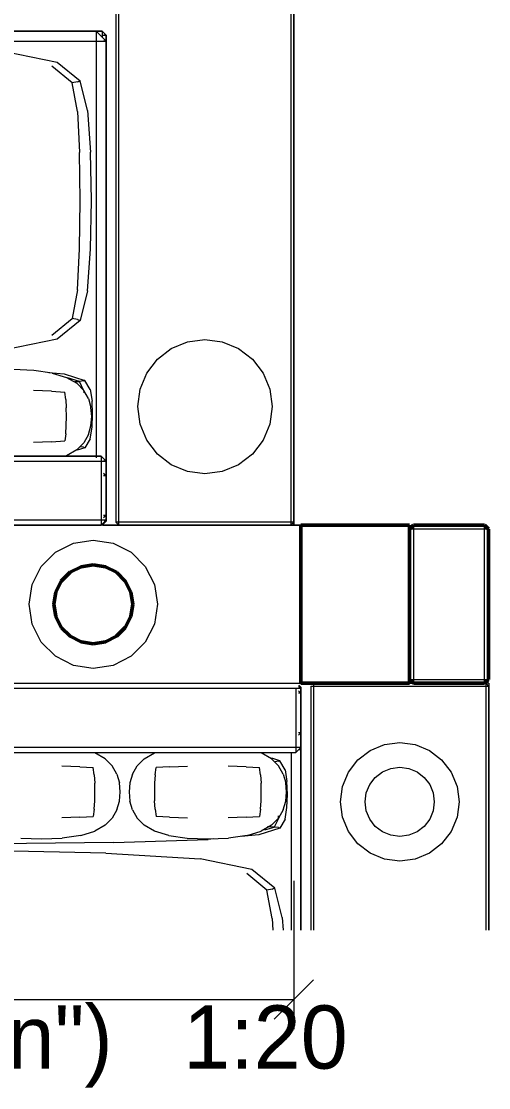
# Model space of a CAD drawing. Header units: metres. Extents: x 10 to 831, y 10 to 584.
# Drawn here: x 103.7 to 127.4, y 112 to 166 of the extents above; entities that cross this region are included whole.
import ezdxf

# ---------------------------------------------------------------- set-up
doc = ezdxf.new("R2010")
doc.units = ezdxf.units.M
for name, color, linetype, lineweight in [('CUT', 7, 'Continuous', 50), ('DIM', 1, 'Continuous', 13), ('TXT', 7, 'Continuous', 18), ('VIS', 8, 'Continuous', 13)]:
    doc.layers.add(name, color=color, linetype=linetype, lineweight=lineweight)

msp = doc.modelspace()

# ---------------------------------------------------------------- linework, layer by layer
at = {"layer": 'CUT'}
for p, q in [((117.85, 140.5), (123.35, 140.5)), ((117.85, 132.5), (117.85, 140.5)), ((123.35, 140.5), (123.35, 132.5)), ((123.35, 140.3), (123.55, 140.5)), ((123.55, 140.5), (127.15, 140.5)), ((127.15, 140.5), (127.35, 140.3)), ((123.35, 132.7), (123.35, 140.3)), ((127.35, 140.3), (127.35, 132.7)), ((106.175, 138.118), (106.732, 138.402)), ((106.732, 138.402), (107.35, 138.5)), ((107.35, 138.5), (107.968, 138.402)), ((107.968, 138.402), (108.526, 138.118)), ((105.448, 137.118), (105.732, 137.675)), ((105.732, 137.675), (106.175, 138.118)), ((108.526, 138.118), (108.968, 137.675)), ((108.968, 137.675), (109.252, 137.118)), ((105.35, 136.5), (105.448, 137.118)), ((109.252, 137.118), (109.35, 136.5)), ((105.448, 135.882), (105.35, 136.5)), ((109.35, 136.5), (109.252, 135.882)), ((105.732, 135.325), (105.448, 135.882)), ((109.252, 135.882), (108.968, 135.325)), ((106.175, 134.882), (105.732, 135.325)), ((108.968, 135.325), (108.526, 134.882)), ((106.732, 134.598), (106.175, 134.882)), ((107.35, 134.5), (106.732, 134.598)), ((107.968, 134.598), (107.35, 134.5)), ((108.526, 134.882), (107.968, 134.598)), ((123.35, 132.5), (117.85, 132.5)), ((123.55, 132.5), (123.35, 132.7)), ((127.15, 132.5), (123.55, 132.5)), ((127.35, 132.7), (127.15, 132.5))]:
    msp.add_line(p, q, dxfattribs=at)
at = {"layer": 'DIM'}
for p, q in [((117.5, 122.5), (117.5, 115)), ((116.5, 115.5), (118.5, 117.5)), ((52.5, 116.5), (117.5, 116.5))]:
    msp.add_line(p, q, dxfattribs=at)
at = {"layer": 'VIS'}
for p, q in [((108.5, 182.491), (108.5, 140.65)), ((117.5, 140.65), (117.5, 182.617)), ((117.5, 182.5), (117.5, 140.5)), ((117.5, 182.491), (117.5, 140.65)), ((108.65, 140.65), (108.65, 182.366)), ((117.35, 182.24), (117.35, 140.65)), ((56.7, 165.5), (107.8, 165.5)), ((107.8, 165.5), (56.7, 165.5)), ((57, 165.5), (107.5, 165.5)), ((107.5, 165.5), (57, 165.5)), ((108, 165), (107.5, 165.5)), ((107.5, 165.5), (107.5, 165)), ((107.5, 165.5), (107.625, 165.375)), ((107.5, 165.5), (107.5, 165.5)), ((107.8, 165.5), (108, 165.3)), ((108, 165.3), (107.8, 165.5)), ((107.8, 165.5), (107.8, 165.3)), ((107.8, 165.5), (107.8, 165.5)), ((107.8, 165.3), (108, 165.3)), ((107.8, 165.3), (107.8, 165.174)), ((108, 165.3), (107.9, 165.3)), ((108, 165.3), (108, 140.7)), ((108, 140.7), (108, 165.3)), ((108, 165.3), (108, 165.3)), ((57, 165), (107.5, 165)), ((107.5, 165), (108, 165)), ((107.5, 165), (107.5, 143.905)), ((108, 165), (107.875, 165)), ((108, 141), (108, 165)), ((108, 165), (108, 165)), ((108, 165), (108, 141)), ((102.9, 164.468), (105.523, 163.93)), ((106.28, 162.882), (105.262, 163.729)), ((105.523, 163.93), (106.68, 162.986)), ((106.553, 162.939), (106.648, 162.975)), ((106.68, 162.986), (106.648, 162.975)), ((107.052, 161.492), (106.68, 162.986)), ((106.553, 162.939), (106.28, 162.882)), ((106.553, 161.441), (106.28, 162.882)), ((106.553, 161.441), (106.648, 159.362)), ((107.052, 161.492), (107.207, 159.382)), ((106.68, 156.925), (106.648, 159.362)), ((107.258, 156.925), (107.207, 159.382)), ((106.648, 154.488), (106.68, 156.925)), ((107.207, 154.468), (107.258, 156.925)), ((106.553, 152.409), (106.648, 154.488)), ((107.052, 152.358), (107.207, 154.468)), ((106.553, 152.409), (106.28, 150.968)), ((107.052, 152.358), (106.68, 150.863)), ((105.262, 150.12), (106.28, 150.968)), ((106.68, 150.863), (105.523, 149.92)), ((106.553, 150.91), (106.28, 150.968)), ((106.553, 150.91), (106.648, 150.875)), ((106.68, 150.863), (106.648, 150.875)), ((105.523, 149.92), (102.9, 149.382)), ((111.3, 149.444), (112.12, 149.784)), ((112.12, 149.784), (113, 149.9)), ((113, 149.9), (113.88, 149.784)), ((113.88, 149.784), (114.7, 149.444)), ((110.596, 148.904), (111.3, 149.444)), ((114.7, 149.444), (115.404, 148.904)), ((110.056, 148.2), (110.596, 148.904)), ((115.404, 148.904), (115.945, 148.2)), ((104.341, 148.334), (103.292, 148.379)), ((105.274, 148.201), (104.341, 148.334)), ((105.109, 148.237), (105.878, 148.167)), ((105.274, 148.201), (105.996, 147.982)), ((105.878, 148.167), (106.932, 147.83)), ((105.996, 147.982), (106.518, 147.685)), ((106.65, 147.772), (106.05, 147.952)), ((109.716, 147.38), (110.056, 148.2)), ((115.945, 148.2), (116.284, 147.38)), ((106.41, 147.767), (106.65, 147.772)), ((106.518, 147.685), (106.874, 147.322)), ((106.86, 147.803), (106.65, 147.772)), ((106.86, 147.341), (106.65, 147.772)), ((106.86, 147.803), (106.914, 147.824)), ((106.86, 147.341), (106.873, 147.199)), ((107.101, 146.91), (106.874, 147.322)), ((106.932, 147.83), (106.914, 147.824)), ((107.201, 147.37), (106.932, 147.83)), ((107.201, 147.37), (107.29, 146.783)), ((109.6, 146.5), (109.716, 147.38)), ((116.284, 147.38), (116.4, 146.5)), ((105.23, 147.281), (104.324, 147.312)), ((105.23, 147.281), (105.909, 147.236)), ((105.956, 146.867), (105.909, 147.236)), ((105.956, 146.867), (105.986, 146.445)), ((107.101, 146.91), (107.234, 146.464)), ((107.319, 146.125), (107.29, 146.783)), ((105.996, 146), (105.986, 146.445)), ((107.279, 146), (107.234, 146.464)), ((109.716, 145.62), (109.6, 146.5)), ((116.4, 146.5), (116.284, 145.62)), ((105.986, 145.554), (105.996, 146)), ((107.234, 145.536), (107.279, 146)), ((107.29, 145.466), (107.319, 146.125)), ((105.956, 145.133), (105.986, 145.554)), ((107.101, 145.09), (107.234, 145.536)), ((107.201, 144.879), (107.29, 145.466)), ((110.056, 144.8), (109.716, 145.62)), ((116.284, 145.62), (115.945, 144.8)), ((105.23, 144.718), (104.324, 144.687)), ((105.23, 144.718), (105.909, 144.764)), ((105.956, 145.133), (105.909, 144.764)), ((106.874, 144.677), (106.518, 144.315)), ((107.101, 145.09), (106.874, 144.677)), ((107.201, 144.879), (106.932, 144.42)), ((110.596, 144.096), (110.056, 144.8)), ((115.945, 144.8), (115.404, 144.096)), ((106.518, 144.315), (105.996, 144.018)), ((106.932, 144.42), (106.537, 144.293)), ((106.86, 144.447), (106.702, 144.47)), ((106.86, 144.447), (106.914, 144.427)), ((106.932, 144.42), (106.914, 144.427)), ((111.3, 143.555), (110.596, 144.096)), ((115.404, 144.096), (114.7, 143.555)), ((56.75, 144), (107.75, 144)), ((107.75, 144), (56.75, 144)), ((56.75, 143.75), (107.75, 143.75)), ((108, 143.75), (107.75, 144)), ((107.75, 144), (107.75, 143.75)), ((107.75, 144), (108, 143.75)), ((107.75, 144), (107.75, 144)), ((107.75, 143.75), (108, 143.75)), ((107.75, 143.75), (107.75, 140.75)), ((108, 143.75), (107.875, 143.75)), ((108, 143.75), (108, 143.75)), ((108, 143.75), (108, 140.75)), ((108, 140.75), (108, 143.75)), ((112.12, 143.216), (111.3, 143.555)), ((114.7, 143.555), (113.88, 143.216)), ((108, 143), (107.875, 143.125)), ((113, 143.1), (112.12, 143.216)), ((113.88, 143.216), (113, 143.1)), ((108, 143), (107.875, 143)), ((108, 143), (108, 141)), ((108, 143), (108, 143)), ((108, 141), (108, 143)), ((108, 141), (107.875, 141)), ((108, 141), (107.875, 140.875)), ((108, 141), (107.875, 141)), ((108, 141), (107.875, 140.875)), ((108, 141), (108, 141)), ((108, 141), (108, 141)), ((82.376, 140.5), (107.75, 140.5)), ((123.35, 140.5), (82.414, 140.5)), ((107.75, 140.75), (82.501, 140.75)), ((123.35, 140.5), (107.702, 140.5)), ((107.75, 140.75), (107.75, 140.5)), ((107.75, 140.5), (108, 140.75)), ((108, 140.75), (107.75, 140.75)), ((107.75, 140.5), (107.75, 140.5)), ((107.8, 140.5), (108, 140.7)), ((107.8, 140.5), (107.8, 140.5)), ((107.827, 140.5), (108.703, 140.5)), ((107.827, 140.5), (123.35, 140.5)), ((108, 140.75), (107.875, 140.625)), ((108, 140.7), (107.9, 140.6)), ((108, 140.7), (107.9, 140.7)), ((108, 140.75), (108, 140.75)), ((108, 140.7), (108, 140.7)), ((108.65, 140.65), (108.5, 140.65)), ((108.5, 140.65), (108.65, 140.5)), ((108.5, 140.65), (108.5, 140.65)), ((108.65, 140.5), (108.65, 140.65)), ((117.35, 140.65), (108.65, 140.65)), ((108.65, 140.5), (117.35, 140.5)), ((117.35, 140.65), (117.35, 140.5)), ((117.35, 140.5), (117.5, 140.65)), ((117.5, 140.65), (117.35, 140.65)), ((117.35, 140.5), (117.35, 140.5)), ((117.5, 140.5), (117.371, 140.5)), ((117.5, 140.65), (117.425, 140.575)), ((117.5, 140.65), (117.5, 140.65)), ((117.5, 140.5), (117.5, 140.625)), ((117.5, 140.5), (117.5, 140.5)), ((117.591, 140.5), (123.35, 140.5)), ((117.85, 132.5), (117.85, 140.5)), ((117.85, 140.5), (123.35, 140.5)), ((117.85, 140.5), (117.85, 140.5)), ((117.85, 140.5), (123.35, 140.5)), ((117.85, 132.5), (117.85, 140.5)), ((123.35, 140.5), (123.35, 140.371)), ((123.35, 140.5), (123.35, 140.5)), ((123.35, 132.5), (123.35, 140.5)), ((123.35, 140.3), (123.55, 140.5)), ((123.35, 140.5), (123.35, 132.5)), ((123.35, 132.5), (123.35, 140.5)), ((123.35, 140.5), (123.35, 140.5)), ((123.35, 140.5), (123.35, 132.5)), ((123.35, 140.5), (123.35, 140.5)), ((123.35, 140.5), (123.35, 132.5)), ((123.35, 140.3), (123.55, 140.5)), ((123.55, 140.5), (123.55, 140.3)), ((123.55, 140.5), (123.55, 140.5)), ((123.55, 140.5), (127.15, 140.5)), ((123.55, 140.5), (127.15, 140.5)), ((127.15, 140.3), (127.15, 140.5)), ((127.15, 140.5), (127.35, 140.3)), ((127.15, 140.5), (127.15, 140.5)), ((127.15, 140.5), (127.35, 140.3)), ((123.55, 140.3), (123.35, 140.3)), ((123.35, 132.7), (123.35, 140.3)), ((123.35, 140.3), (123.35, 140.3)), ((123.35, 132.7), (123.35, 140.3)), ((127.15, 140.3), (123.55, 140.3)), ((123.55, 140.3), (123.55, 132.7)), ((127.35, 140.3), (127.15, 140.3)), ((127.15, 132.7), (127.15, 140.3)), ((127.35, 140.3), (127.35, 140.3)), ((127.35, 140.3), (127.35, 132.7)), ((127.35, 140.3), (127.35, 132.7)), ((105.44, 139.129), (106.346, 139.591)), ((106.346, 139.591), (107.35, 139.75)), ((107.35, 139.75), (108.354, 139.591)), ((108.354, 139.591), (109.26, 139.129)), ((104.721, 138.41), (105.44, 139.129)), ((109.26, 139.129), (109.979, 138.41)), ((104.259, 137.504), (104.721, 138.41)), ((106.175, 138.118), (106.732, 138.402)), ((106.453, 138.26), (106.314, 138.189)), ((106.732, 138.402), (107.35, 138.5)), ((107.35, 138.5), (107.968, 138.402)), ((107.968, 138.402), (108.526, 138.118)), ((108.247, 138.26), (108.108, 138.331)), ((109.979, 138.41), (110.441, 137.504)), ((105.448, 137.118), (105.732, 137.675)), ((105.732, 137.675), (106.175, 138.118)), ((108.526, 138.118), (108.968, 137.675)), ((108.968, 137.675), (109.252, 137.118)), ((104.1, 136.5), (104.259, 137.504)), ((105.35, 136.5), (105.448, 137.118)), ((109.252, 137.118), (109.35, 136.5)), ((110.441, 137.504), (110.6, 136.5)), ((105.399, 136.809), (105.375, 136.654)), ((109.301, 136.809), (109.277, 136.963)), ((104.259, 135.495), (104.1, 136.5)), ((105.448, 135.882), (105.35, 136.5)), ((105.399, 136.191), (105.424, 136.036)), ((109.35, 136.5), (109.252, 135.882)), ((109.301, 136.191), (109.326, 136.345)), ((110.6, 136.5), (110.441, 135.495)), ((104.721, 134.589), (104.259, 135.495)), ((105.732, 135.325), (105.448, 135.882)), ((109.252, 135.882), (108.968, 135.325)), ((110.441, 135.495), (109.979, 134.589)), ((106.175, 134.882), (105.732, 135.325)), ((108.968, 135.325), (108.526, 134.882)), ((105.44, 133.87), (104.721, 134.589)), ((106.732, 134.598), (106.175, 134.882)), ((106.453, 134.74), (106.732, 134.598)), ((106.732, 134.598), (106.887, 134.574)), ((107.35, 134.5), (106.732, 134.598)), ((107.968, 134.598), (107.35, 134.5)), ((108.526, 134.882), (107.968, 134.598)), ((108.247, 134.74), (108.386, 134.811)), ((109.979, 134.589), (109.26, 133.87)), ((106.346, 133.409), (105.44, 133.87)), ((109.26, 133.87), (108.354, 133.409)), ((107.35, 133.25), (106.346, 133.409)), ((108.354, 133.409), (107.35, 133.25)), ((56.5, 132.5), (123.35, 132.5)), ((90.725, 132.25), (117.607, 132.25)), ((117.607, 132.25), (117.857, 132.25)), ((117.607, 132.25), (117.607, 129.25)), ((117.857, 132.25), (117.732, 132.375)), ((117.857, 132.25), (117.732, 132.25)), ((117.857, 132.3), (117.757, 132.4)), ((117.857, 132.3), (117.757, 132.3)), ((123.35, 132.5), (117.85, 132.5)), ((117.85, 132.5), (117.85, 132.5)), ((123.35, 132.5), (117.85, 132.5)), ((117.857, 132.3), (117.857, 120)), ((117.857, 120), (117.857, 132.3)), ((117.857, 132.3), (117.857, 132.3)), ((117.857, 129.25), (117.857, 132.25)), ((117.857, 132.25), (117.857, 129.25)), ((117.857, 132.25), (117.857, 132.25)), ((118.357, 132.35), (118.507, 132.35)), ((118.357, 132.35), (118.357, 120)), ((118.507, 132.35), (118.507, 132.425)), ((118.507, 120), (118.507, 132.35)), ((118.507, 132.35), (127.207, 132.35)), ((123.35, 132.5), (123.225, 132.5)), ((123.35, 132.5), (123.225, 132.5)), ((127.207, 132.5), (123.241, 132.5)), ((123.55, 132.5), (123.35, 132.7)), ((123.35, 132.7), (123.55, 132.7)), ((123.35, 132.7), (123.35, 132.7)), ((123.35, 132.7), (123.55, 132.5)), ((123.35, 132.5), (123.35, 132.5)), ((123.35, 132.5), (123.35, 132.5)), ((123.35, 132.5), (123.35, 132.5)), ((123.35, 132.5), (123.35, 132.5)), ((123.369, 132.5), (127.207, 132.5)), ((123.486, 132.5), (123.615, 132.5)), ((123.55, 132.7), (123.55, 132.5)), ((123.55, 132.7), (127.15, 132.7)), ((127.15, 132.5), (123.55, 132.5)), ((123.55, 132.5), (123.55, 132.5)), ((127.15, 132.5), (123.55, 132.5)), ((127.15, 132.7), (127.35, 132.7)), ((127.35, 132.7), (127.15, 132.5)), ((127.15, 132.5), (127.15, 132.7)), ((127.35, 132.7), (127.15, 132.5)), ((127.15, 132.5), (127.15, 132.5)), ((127.207, 132.5), (127.357, 132.35)), ((127.357, 132.35), (127.207, 132.5)), ((127.207, 132.5), (127.207, 132.35)), ((127.207, 132.5), (127.207, 132.5)), ((127.207, 132.35), (127.357, 132.35)), ((127.207, 132.35), (127.207, 120)), ((127.357, 132.5), (127.228, 132.5)), ((127.357, 132.35), (127.282, 132.35)), ((127.35, 132.7), (127.35, 132.7)), ((127.357, 132.5), (127.357, 120)), ((127.357, 132.5), (127.357, 132.5)), ((127.357, 132.35), (127.357, 120)), ((127.357, 120), (127.357, 132.35)), ((127.357, 132.35), (127.357, 132.35)), ((117.857, 132), (117.732, 132.125)), ((117.857, 132), (117.732, 132.125)), ((117.857, 132), (117.732, 132)), ((117.857, 132), (117.732, 132)), ((117.857, 132), (117.857, 132)), ((117.857, 132), (117.857, 120)), ((117.857, 120), (117.857, 132)), ((117.857, 132), (117.857, 132)), ((117.857, 130), (117.857, 132)), ((117.857, 132), (117.857, 130)), ((117.857, 130), (117.732, 130)), ((117.857, 130), (117.732, 129.875)), ((117.857, 130), (117.857, 130)), ((117.607, 129.25), (66.607, 129.25)), ((66.607, 129), (117.607, 129)), ((107.958, 128.685), (107.437, 128.982)), ((109.922, 128.685), (110.444, 128.982)), ((116.375, 128.685), (115.853, 128.982)), ((117.607, 129), (117.857, 129.25)), ((117.857, 129.25), (117.607, 129.25)), ((117.607, 129.25), (117.607, 129)), ((117.607, 129), (117.607, 129)), ((117.857, 129.25), (117.732, 129.125)), ((117.857, 129.25), (117.857, 129.25)), ((120.736, 128.621), (121.357, 129.098)), ((121.357, 129.098), (122.081, 129.398)), ((122.081, 129.398), (122.857, 129.5)), ((122.857, 129.5), (123.633, 129.398)), ((123.633, 129.398), (124.357, 129.098)), ((124.357, 129.098), (124.978, 128.621)), ((108.314, 128.322), (107.958, 128.685)), ((109.567, 128.322), (109.922, 128.685)), ((116.731, 128.322), (116.375, 128.685)), ((116.789, 128.58), (116.394, 128.706)), ((116.717, 128.553), (116.559, 128.53)), ((116.717, 128.553), (116.771, 128.573)), ((116.771, 128.573), (116.789, 128.58)), ((116.789, 128.58), (116.786, 128.579)), ((117.058, 128.12), (116.789, 128.58)), ((117.357, 128.968), (117.357, 120)), ((120.259, 128), (120.736, 128.621)), ((124.978, 128.621), (125.455, 128)), ((106.671, 128.281), (105.764, 128.312)), ((106.671, 128.281), (107.349, 128.236)), ((107.396, 127.866), (107.349, 128.236)), ((108.542, 127.909), (108.314, 128.322)), ((108.542, 127.909), (108.675, 127.463)), ((109.339, 127.909), (109.206, 127.463)), ((109.339, 127.909), (109.567, 128.322)), ((110.485, 127.866), (110.531, 128.236)), ((111.21, 128.281), (110.531, 128.236)), ((111.21, 128.281), (112.117, 128.312)), ((115.087, 128.281), (114.181, 128.312)), ((115.087, 128.281), (115.766, 128.236)), ((115.813, 127.866), (115.766, 128.236)), ((116.958, 127.909), (116.731, 128.322)), ((116.958, 127.909), (117.091, 127.463)), ((117.058, 128.12), (117.146, 127.533)), ((119.959, 127.277), (120.259, 128)), ((121.62, 127.737), (121.982, 128.015)), ((121.982, 128.015), (122.404, 128.19)), ((122.404, 128.19), (122.857, 128.25)), ((122.857, 128.25), (123.31, 128.19)), ((123.31, 128.19), (123.732, 128.015)), ((123.732, 128.015), (124.094, 127.737)), ((125.455, 128), (125.755, 127.277)), ((107.396, 127.866), (107.426, 127.446)), ((107.437, 127), (107.426, 127.446)), ((108.719, 127), (108.675, 127.463)), ((109.206, 127.463), (109.162, 127)), ((110.454, 127.446), (110.444, 127)), ((110.485, 127.866), (110.454, 127.446)), ((115.813, 127.866), (115.843, 127.446)), ((115.853, 127), (115.843, 127.446)), ((117.135, 127), (117.091, 127.463)), ((117.176, 126.875), (117.146, 127.533)), ((121.167, 126.953), (121.342, 127.375)), ((121.342, 127.375), (121.62, 127.737)), ((124.094, 127.737), (124.373, 127.375)), ((124.373, 127.375), (124.547, 126.953)), ((107.426, 126.555), (107.437, 127)), ((108.675, 126.536), (108.719, 127)), ((109.162, 127), (109.206, 126.536)), ((110.444, 127), (110.454, 126.555)), ((115.843, 126.555), (115.853, 127)), ((117.091, 126.536), (117.135, 127)), ((117.146, 126.217), (117.176, 126.875)), ((119.857, 126.5), (119.959, 127.277)), ((121.107, 126.5), (121.167, 126.953)), ((124.547, 126.953), (124.607, 126.5)), ((125.755, 127.277), (125.857, 126.5)), ((107.396, 126.133), (107.426, 126.555)), ((108.542, 126.09), (108.675, 126.536)), ((109.339, 126.09), (109.206, 126.536)), ((110.485, 126.133), (110.454, 126.555)), ((115.813, 126.133), (115.843, 126.555)), ((116.958, 126.09), (117.091, 126.536)), ((119.959, 125.724), (119.857, 126.5)), ((121.167, 126.047), (121.107, 126.5)), ((124.607, 126.5), (124.547, 126.047)), ((125.857, 126.5), (125.755, 125.724)), ((106.671, 125.719), (107.349, 125.764)), ((107.396, 126.133), (107.349, 125.764)), ((108.542, 126.09), (108.314, 125.678)), ((109.339, 126.09), (109.567, 125.678)), ((110.485, 126.133), (110.531, 125.764)), ((111.21, 125.719), (110.531, 125.764)), ((115.087, 125.719), (115.766, 125.764)), ((115.813, 126.133), (115.766, 125.764)), ((116.717, 125.659), (116.73, 125.801)), ((116.958, 126.09), (116.731, 125.678)), ((117.058, 125.63), (117.146, 126.217)), ((121.342, 125.625), (121.167, 126.047)), ((124.547, 126.047), (124.373, 125.625)), ((106.671, 125.719), (105.764, 125.688)), ((107.958, 125.315), (107.437, 125.018)), ((108.314, 125.678), (107.958, 125.315)), ((109.922, 125.315), (109.567, 125.678)), ((110.444, 125.018), (109.922, 125.315)), ((111.21, 125.719), (112.117, 125.688)), ((115.087, 125.719), (114.181, 125.688)), ((116.375, 125.315), (115.853, 125.018)), ((116.027, 125.084), (116.507, 125.228)), ((116.507, 125.228), (116.147, 125.236)), ((116.731, 125.678), (116.375, 125.315)), ((116.717, 125.659), (116.507, 125.228)), ((116.717, 125.197), (116.507, 125.228)), ((116.717, 125.197), (116.771, 125.176)), ((117.058, 125.63), (116.789, 125.17)), ((120.259, 125), (119.959, 125.724)), ((121.62, 125.262), (121.342, 125.625)), ((121.982, 124.984), (121.62, 125.262)), ((124.094, 125.262), (123.732, 124.984)), ((124.373, 125.625), (124.094, 125.262)), ((125.755, 125.724), (125.455, 125)), ((103.682, 124.665), (104.732, 124.622)), ((104.732, 124.622), (105.782, 124.665)), ((106.714, 124.798), (105.782, 124.665)), ((106.714, 124.798), (107.437, 125.018)), ((111.167, 124.798), (110.444, 125.018)), ((111.167, 124.798), (112.099, 124.665)), ((112.099, 124.665), (113.149, 124.622)), ((113.149, 124.622), (114.198, 124.665)), ((115.131, 124.798), (114.198, 124.665)), ((115.735, 124.833), (114.837, 124.751)), ((115.131, 124.798), (115.853, 125.018)), ((116.789, 125.17), (115.735, 124.833)), ((116.789, 125.17), (116.771, 125.176)), ((120.736, 124.378), (120.259, 125)), ((122.404, 124.809), (121.982, 124.984)), ((122.857, 124.75), (122.404, 124.809)), ((123.31, 124.809), (122.857, 124.75)), ((123.732, 124.984), (123.31, 124.809)), ((125.455, 125), (124.978, 124.378)), ((108.369, 124.449), (100.978, 124.36)), ((108.369, 124.449), (113.17, 124.6)), ((113.426, 124.623), (113.17, 124.6)), ((121.357, 123.902), (120.736, 124.378)), ((124.978, 124.378), (124.357, 123.902)), ((107.991, 123.901), (100.753, 124.056)), ((107.991, 123.901), (112.757, 123.618)), ((115.38, 123.08), (112.757, 123.618)), ((122.081, 123.603), (121.357, 123.902)), ((122.857, 123.5), (122.081, 123.603)), ((123.633, 123.603), (122.857, 123.5)), ((124.357, 123.902), (123.633, 123.603)), ((116.537, 122.136), (115.38, 123.08)), ((116.137, 122.032), (115.119, 122.879)), ((116.41, 122.089), (116.137, 122.032)), ((116.41, 120.591), (116.137, 122.032)), ((116.41, 122.089), (116.505, 122.125)), ((116.505, 122.125), (116.537, 122.136)), ((116.537, 122.136), (116.529, 122.133)), ((116.909, 120.642), (116.537, 122.136)), ((116.41, 120.591), (116.437, 120)), ((116.909, 120.642), (116.956, 120))]:
    msp.add_line(p, q, dxfattribs=at)

# ---------------------------------------------------------------- texts
at = {"layer": 'TXT'}
msp.add_text('PLAN AT +1.200 (booth 3 "Saman")   1:20', height=3.2, dxfattribs=at).set_placement((40, 113))

doc.saveas('drawing.dxf')
